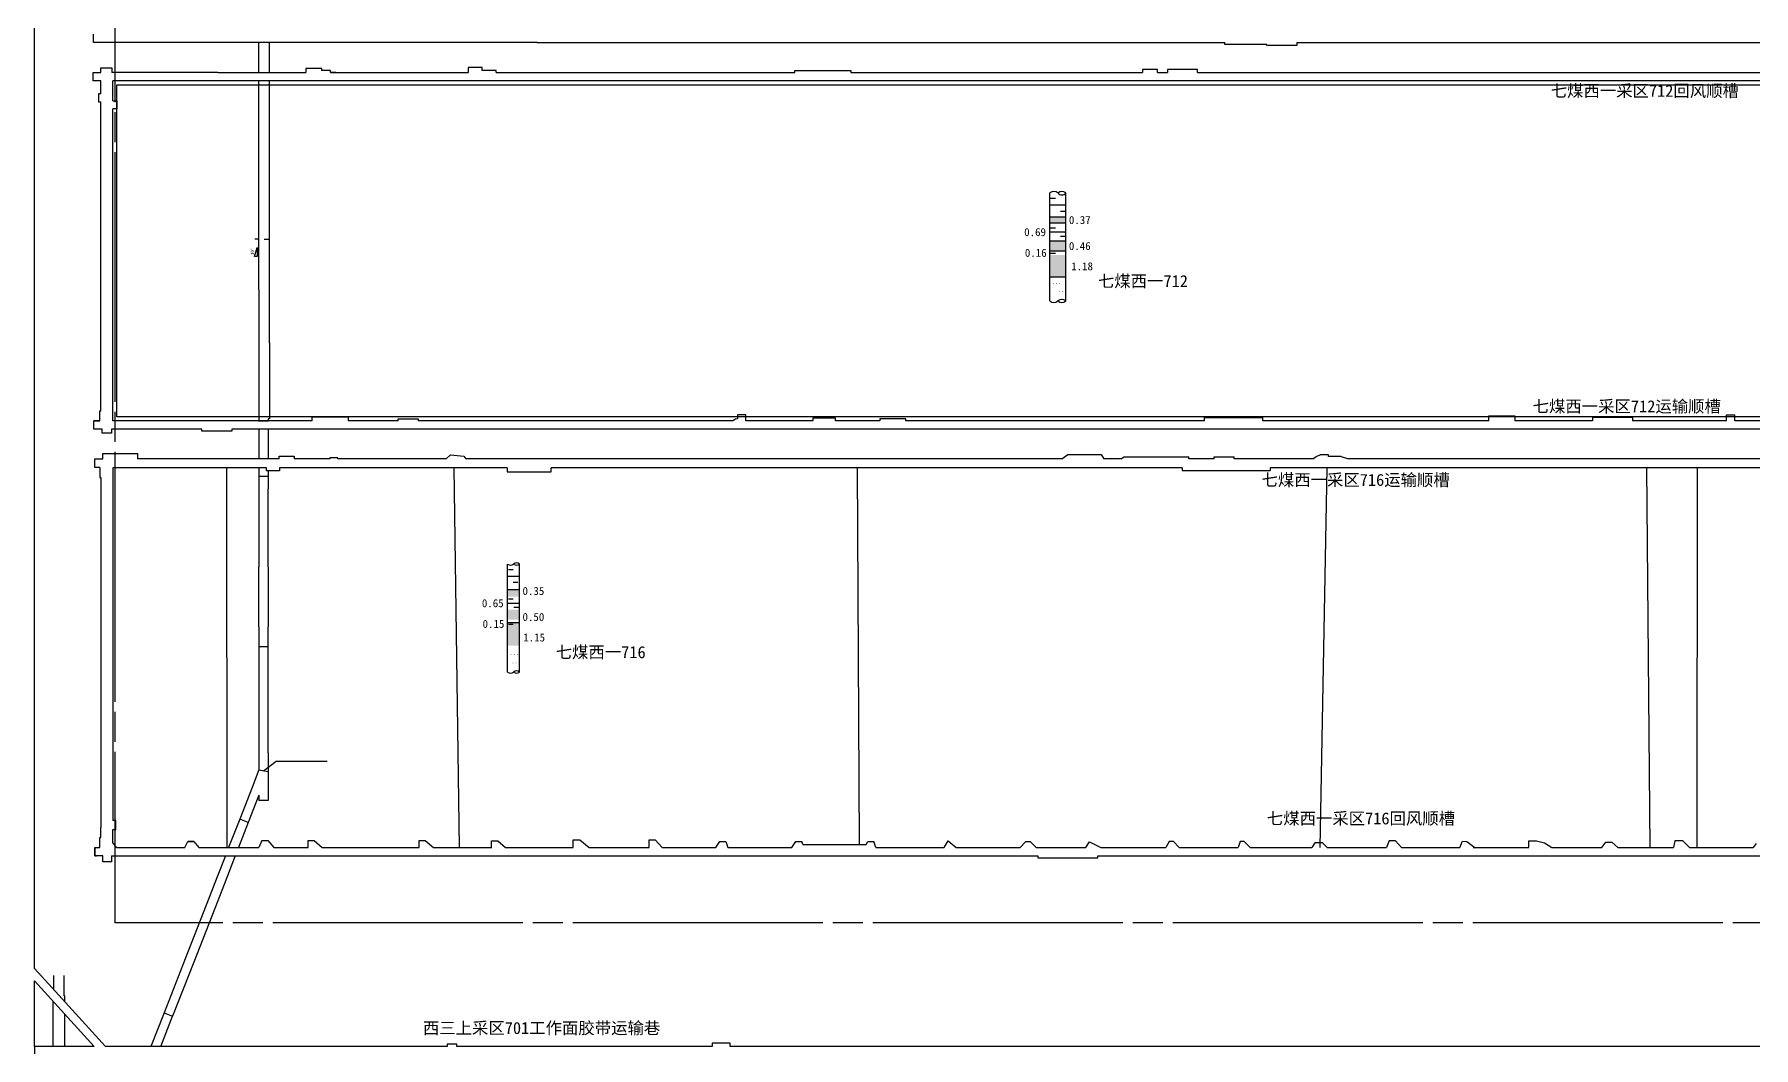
# Model space of a CAD drawing. Header units: millimetres. Extents: x 41513366 to 41522434, y 4590966 to 4600634.
# Drawn here: x 41516860 to 41517719, y 4593861 to 4594367 of the extents above; entities that cross this region are included whole.
import ezdxf

# ---------------------------------------------------------------- set-up
doc = ezdxf.new("R2010")
doc.units = ezdxf.units.MM
for name, pattern in [('ACAD_ISO02W100', [15, 12, -3]), ('SJHD', [10, 8, -2]), ('新采区边界(5K)', [150, 125, -5, 15, -5])]:
    doc.linetypes.add(name, pattern=pattern)
for name, color, linetype, lineweight in [('12-2采区边界线', 7, 'Continuous', 18), ('2016年12煤进尺', 7, 'Continuous', 18), ('7煤工作面小柱状', 6, 'Continuous', 18), ('7煤工作面编号', 7, 'Continuous', 18), ('7煤巷道', 6, 'Continuous', 18), ('7煤巷道名称', 6, 'Continuous', 18), ('岩巷', 30, 'Continuous', 18), ('工作面月末位置', 7, 'Continuous', 18), ('采空区工作面颜色', 6, 'Continuous', 18)]:
    doc.layers.add(name, color=color, linetype=linetype, lineweight=lineweight)
doc.styles.add('正等线体', font='simhei.ttf')

msp = doc.modelspace()

# ---------------------------------------------------------------- hatches: boundary and pattern name
at = {"layer": '7煤工作面小柱状', "lineweight": -3, "ltscale": 2}
h = msp.add_hatch(color=6, dxfattribs=at)
h.paths.add_polyline_path([(41517375.4, 4594275.9964), (41517367.4, 4594275.9964), (41517367.4, 4594272.9964), (41517375.4, 4594272.9964)], flags=0)
h.paths.add_polyline_path([(41517375.4, 4594263.9964), (41517367.4, 4594263.9964), (41517367.4, 4594258.9964), (41517375.4, 4594258.9964)], flags=0)
h.paths.add_polyline_path([(41517375.4, 4594256.9964), (41517367.4, 4594256.9964), (41517367.4, 4594245.9964), (41517375.4, 4594245.9964)], flags=0)
h = msp.add_hatch(color=6, dxfattribs=at)
h.paths.add_polyline_path([(41517102.2868, 4594089.6682), (41517096.2868, 4594089.6682), (41517096.2868, 4594086.1682), (41517102.2868, 4594086.1682)], flags=0)
h.paths.add_polyline_path([(41517102.2868, 4594079.6682), (41517096.2868, 4594079.6682), (41517096.2868, 4594074.6682), (41517102.2868, 4594074.6682)], flags=0)
h.paths.add_polyline_path([(41517102.2868, 4594073.1682), (41517096.2868, 4594073.1682), (41517096.2868, 4594061.6682), (41517102.2868, 4594061.6682)], flags=0)

# ---------------------------------------------------------------- linework, layer by layer
at = {"layer": '12-2采区边界线', "linetype": '新采区边界(5K)', "lineweight": -3}
for points in [[(41516900, 4596408.4962), (41516900, 4593922.9795)], [(41518603.8397, 4595091.2016), (41518603.8397, 4593922.9795), (41516900, 4593922.9795)]]:
    msp.add_lwpolyline(points, dxfattribs=at)
at = {"layer": '2016年12煤进尺', "color": 2, "lineweight": -3, "ltscale": 2}
for p, q in [((41516974.564, 4594264.845), (41516977.193, 4594264.845)), ((41516971.779, 4594174.055), (41516976.593, 4594174.055)), ((41516971.779, 4594146.455), (41516976.593, 4594146.455))]:
    msp.add_line(p, q, dxfattribs=at)
at = {"layer": '2016年12煤进尺', "color": 30, "lineweight": -3, "ltscale": 2}
for p, q in [((41516971.993, 4594061.13), (41516976.593, 4594061.13)), ((41516966.6557, 4593973.1923), (41516962.3713, 4593974.8668))]:
    msp.add_line(p, q, dxfattribs=at)
at = {"layer": '2016年12煤进尺', "color": 3, "lineweight": -3, "ltscale": 2}
msp.add_line((41516971.993, 4593999.4855), (41516976.593, 4593998.6185), dxfattribs=at)
at = {"layer": '2016年12煤进尺', "color": 32, "lineweight": -3, "ltscale": 2}
msp.add_line((41516924.5138, 4593878.0019), (41516928.7983, 4593876.3274), dxfattribs=at)
at = {"layer": '2016年12煤进尺', "color": 4, "lineweight": -3, "ltscale": 2}
msp.add_lwpolyline([(41516974.293, 4593999.052), (41516980.5178, 4594003.8537), (41517006.057, 4594003.8537)], dxfattribs=at)
at = {"layer": '7煤工作面小柱状', "color": 6, "lineweight": -3, "ltscale": 2}
for p, q in [((41517367.7785, 4594285.3395), (41517370.1304, 4594285.3395)), ((41517367.4, 4594281.9964), (41517375.4, 4594281.9964)), ((41517372.6705, 4594278.8548), (41517375.0224, 4594278.8548)), ((41517367.4, 4594275.9964), (41517375.4, 4594275.9964)), ((41517367.4, 4594272.9964), (41517375.4, 4594272.9964)), ((41517367.7785, 4594270.5756), (41517370.1304, 4594270.5756)), ((41517367.4, 4594263.9964), (41517375.4, 4594263.9964)), ((41517372.6705, 4594266.4893), (41517375.0224, 4594266.4893)), ((41517367.4, 4594258.9964), (41517375.4, 4594258.9964)), ((41517367.7785, 4594257.9796), (41517370.1304, 4594257.9796)), ((41517367.4, 4594245.9964), (41517375.4, 4594245.9964)), ((41517096.2868, 4594096.4182), (41517102.2868, 4594096.4182)), ((41517096.6653, 4594099.7612), (41517099.0172, 4594099.7612)), ((41517096.2868, 4594089.6682), (41517102.2868, 4594089.6682)), ((41517099.1055, 4594093.3145), (41517101.4574, 4594093.3145)), ((41517096.6653, 4594084.9973), (41517099.0172, 4594084.9973)), ((41517099.3324, 4594080.9074), (41517101.6843, 4594080.9074)), ((41517096.6653, 4594072.4013), (41517099.0172, 4594072.4013))]:
    msp.add_line(p, q, dxfattribs=at)
for points in [[(41517367.4, 4594233.9964), (41517367.4, 4594287.9964)], [(41517375.4, 4594233.9964), (41517375.4, 4594287.9964)], [(41517096.2868, 4594048.4182), (41517096.2868, 4594102.4182)], [(41517102.2868, 4594048.4182), (41517102.2868, 4594102.4182)]]:
    msp.add_lwpolyline(points, dxfattribs=at)
at = {"layer": '7煤工作面小柱状', "color": 6, "lineweight": -3}
for points in [[(41517367.4, 4594268.4964), (41517375.4, 4594268.4964)], [(41517096.2868, 4594089.6682), (41517102.2868, 4594089.6682)], [(41517096.2868, 4594089.6682), (41517102.2868, 4594089.6682)], [(41517096.2868, 4594082.9182), (41517102.2868, 4594082.9182)], [(41517096.2868, 4594073.1682), (41517102.2868, 4594073.1682)], [(41517096.2868, 4594073.1682), (41517102.2868, 4594073.1682)]]:
    msp.add_lwpolyline(points, dxfattribs=at)
at = {"layer": '7煤工作面小柱状', "color": 6, "lineweight": -3, "ltscale": 2}
for centre, radius, start, end in [((41517369.3902, 4594285.6615), 3.0681, 47.5060131, 130.4425938), ((41517373.4616, 4594285.8825), 2.8569, 48.7036146, 134.4013934), ((41517373.4028, 4594289.5061), 2.5036, 219.2019678, 322.9147652), ((41517369.4, 4594236.4723), 3.1828, 231.0689597, 308.9310403), ((41517373.4, 4594231.8963), 2.9001, 46.3985288, 133.6014712), ((41517373.4, 4594236.3697), 3.1036, 229.8784805, 310.1215195), ((41517097.7868, 4594104.2751), 2.3871, 231.0689597, 308.9310403), ((41517100.7868, 4594100.8431), 2.1751, 46.3985289, 133.6014706), ((41517100.7868, 4594104.1981), 2.3277, 229.8784805, 310.1215201), ((41517097.7868, 4594050.2751), 2.3871, 231.0689597, 308.9310397), ((41517100.7868, 4594046.8431), 2.1751, 46.3985288, 133.6014706), ((41517100.7868, 4594050.1981), 2.3277, 229.8784805, 310.1215195)]:
    msp.add_arc(centre, radius, start, end, dxfattribs=at)
at = {"layer": '7煤巷道', "lineweight": -3}
for p, q in [((41516889.226, 4594363.244), (41516889.226, 4594367.444)), ((41516902.077, 4594363.244), (41516889.226, 4594363.244)), ((41517111.089, 4594363.244), (41516902.077, 4594363.244)), ((41517454.83, 4594362.244), (41517454.83, 4594363.244)), ((41517490.83, 4594363.244), (41517490.83, 4594361.744)), ((41517475.83, 4594362.244), (41517454.83, 4594362.244)), ((41517475.83, 4594361.744), (41517475.83, 4594362.244)), ((41517490.83, 4594361.744), (41517475.83, 4594361.744)), ((41516951.476, 4594348.244), (41516898.5, 4594348.244)), ((41517083.651, 4594350.685), (41517076.651, 4594350.685)), ((41517076.651, 4594350.685), (41517076.651, 4594348.185)), ((41517083.651, 4594349.185), (41517083.651, 4594350.685)), ((41517090.651, 4594349.185), (41517083.651, 4594349.185)), ((41517090.651, 4594348.185), (41517090.651, 4594349.185)), ((41517239.936, 4594348.185), (41517239.936, 4594349.185)), ((41517239.936, 4594349.185), (41517267.936, 4594349.185)), ((41517267.936, 4594349.185), (41517267.936, 4594348.185)), ((41516951.476, 4594344.044), (41516899, 4594344.044)), ((41518221.2385, 4594344.044), (41516951.476, 4594344.044)), ((41517248.935, 4594175.344), (41517248.935, 4594174.044)), ((41517260.235, 4594174.044), (41517260.235, 4594175.344)), ((41517444.769, 4594174.044), (41517444.769, 4594175.744)), ((41517444.769, 4594175.744), (41517473.769, 4594175.744)), ((41517444.769, 4594174.044), (41517444.769, 4594175.744)), ((41517444.769, 4594175.744), (41517473.769, 4594175.744)), ((41517473.769, 4594175.744), (41517473.769, 4594174.044)), ((41517473.769, 4594175.744), (41517473.769, 4594174.044)), ((41517586.834, 4594174.044), (41517586.834, 4594176.544)), ((41517586.834, 4594176.544), (41517599.834, 4594176.544)), ((41517599.834, 4594176.544), (41517599.834, 4594174.044)), ((41517638.6683, 4594175.844), (41517638.6683, 4594174.044)), ((41517638.6683, 4594175.844), (41517658.6683, 4594175.844)), ((41517638.6683, 4594175.844), (41517638.6683, 4594174.044)), ((41517638.6683, 4594175.844), (41517658.6683, 4594175.844)), ((41517658.6683, 4594175.844), (41517658.6683, 4594174.044)), ((41517658.6683, 4594175.844), (41517658.6683, 4594174.044)), ((41517705.644, 4594174.044), (41517705.644, 4594177.044)), ((41517705.644, 4594177.044), (41517709.844, 4594177.044)), ((41517705.644, 4594174.044), (41517705.644, 4594177.044)), ((41517705.644, 4594177.044), (41517709.844, 4594177.044)), ((41517709.844, 4594174.044), (41517709.844, 4594177.044)), ((41517709.844, 4594174.044), (41517709.844, 4594177.044)), ((41516859.705, 4593861.197), (41516859.705, 4593856.397))]:
    msp.add_line(p, q, dxfattribs=at)
for points in [[(41516859.705, 4594367.21), (41516859.705, 4594449.21)], [(41516859.705, 4594291.21), (41516859.705, 4594367.21)], [(41517111.089, 4594363.244), (41517454.83, 4594363.244)], [(41517188.752, 4594363.244), (41517454.83, 4594363.244)], [(41517490.83, 4594363.244), (41517916.878, 4594363.244)], [(41516893, 4594344.044), (41516889.1, 4594344.044), (41516889.1, 4594348.244), (41516893, 4594348.244), (41516893, 4594350.658), (41516898.5, 4594350.658), (41516898.5, 4594348.244)], [(41516951.476, 4594348.244), (41516995.383, 4594348.244)], [(41517003.383, 4594350.244), (41516995.383, 4594350.244), (41516995.383, 4594348.244)], [(41517010.453, 4594348.244), (41517007.683, 4594348.244), (41517007.683, 4594349.244), (41517003.383, 4594349.244), (41517003.383, 4594350.244)], [(41517007.683, 4594348.244), (41517076.651, 4594348.244)], [(41517090.651, 4594348.244), (41517239.936, 4594348.244)], [(41517267.936, 4594348.244), (41517413.678, 4594348.244)], [(41517421.178, 4594348.185), (41517421.178, 4594349.785), (41517413.678, 4594349.785), (41517413.678, 4594348.185)], [(41517421.178, 4594348.244), (41517426.178, 4594348.244)], [(41517441.178, 4594348.185), (41517441.178, 4594349.785), (41517426.178, 4594349.785), (41517426.178, 4594348.185)], [(41517441.178, 4594348.244), (41517738.541, 4594348.244)], [(41516893.0002, 4594337.5897), (41516891.7002, 4594337.5897), (41516891.7002, 4594333.5897), (41516893.0002, 4594333.5897)], [(41516893, 4594342.8279), (41516893, 4594344.044)], [(41516893, 4594337.5897), (41516893, 4594342.8279)], [(41516899, 4594334.044), (41516899, 4594342.8281), (41516899, 4594344.044)], [(41516892.4, 4594174.044), (41516892.4, 4594179.044), (41516893, 4594179.044), (41516893, 4594333.5897)], [(41516899, 4594174.044), (41516899, 4594330.0439)], [(41516899.0004, 4594334.044), (41516901.0004, 4594334.044), (41516901.0004, 4594330.044), (41516899.0005, 4594330.0439)], [(41516859.705, 4594218.21), (41516859.705, 4594291.21)], [(41516859.705, 4594108.2099), (41516859.705, 4594218.21)], [(41516898.193, 4594169.844), (41516898.193, 4594167.844), (41516893.593, 4594167.844), (41516893.593, 4594169.844), (41516889.493, 4594169.844), (41516889.493, 4594174.044), (41516892.4, 4594174.044), (41516889.493, 4594174.044)], [(41516998.627, 4594174.044), (41516899, 4594174.044)], [(41516998.627, 4594174.044), (41516998.627, 4594176.044), (41517016.627, 4594176.044), (41517016.627, 4594174.044)], [(41516998.627, 4594174.044), (41516998.627, 4594175.574)], [(41517041.627, 4594174.044), (41517016.627, 4594174.044)], [(41517041.627, 4594174.044), (41517041.627, 4594175.044), (41517051.627, 4594175.044), (41517051.627, 4594174.044)], [(41517215.465, 4594174.044), (41517215.465, 4594177.044), (41517211.265, 4594177.044), (41517211.265, 4594175.1041), (41517210.265, 4594174.844), (41517208.865, 4594174.044), (41517051.627, 4594174.044)], [(41517211.265, 4594175.1041), (41517210.265, 4594174.844), (41517208.865, 4594174.044)], [(41517211.265, 4594175.1041), (41517210.265, 4594174.844), (41517208.865, 4594174.044)], [(41517215.465, 4594174.044), (41517215.465, 4594177.044), (41517211.265, 4594177.044), (41517211.265, 4594175.1041)], [(41517215.465, 4594174.044), (41517215.465, 4594177.044), (41517211.265, 4594177.044), (41517211.265, 4594175.1041)], [(41517444.769, 4594174.044), (41517295.392, 4594174.044), (41517295.392, 4594175.044), (41517282.392, 4594175.044), (41517282.392, 4594174.044), (41517260.235, 4594174.044), (41517260.235, 4594175.344), (41517248.935, 4594175.344), (41517248.935, 4594174.044), (41517215.465, 4594174.044)], [(41517586.834, 4594174.044), (41517473.769, 4594174.044)], [(41517638.6683, 4594174.044), (41517599.834, 4594174.044)], [(41517705.644, 4594174.044), (41517658.6683, 4594174.044)], [(41517831.898, 4594174.044), (41517709.844, 4594174.044)], [(41516943.3488, 4594169.844), (41516898.193, 4594169.844)], [(41518018.479, 4594169.844), (41516958.3488, 4594169.844), (41516958.3488, 4594168.844), (41516943.3488, 4594168.844), (41516943.3488, 4594169.844)], [(41516892.4, 4594150.794), (41516890, 4594150.794), (41516890, 4594154.994), (41516893, 4594154.994), (41516893.8823, 4594154.994), (41516893.8823, 4594157.706), (41516911.1823, 4594157.706), (41516911.1823, 4594154.994)], [(41516982.032, 4594154.994), (41516982.032, 4594156.445), (41516989.532, 4594156.445), (41516989.532, 4594154.994)], [(41517065.5173, 4594154.994), (41517067.8173, 4594157.045)], [(41517067.8173, 4594157.045), (41517074.3742, 4594156.4578)], [(41517074.383, 4594156.445), (41517075.383, 4594154.994)], [(41517373.372, 4594154.994), (41517376.372, 4594157.177)], [(41517376.372, 4594157.177), (41517393.072, 4594157.177)], [(41517393.072, 4594157.177), (41517394.372, 4594154.994)], [(41517498.8563, 4594154.994), (41517500.4563, 4594156.294), (41517502.4563, 4594157.094)], [(41517506.7563, 4594157.094), (41517502.4563, 4594157.094)], [(41517506.7563, 4594156.244), (41517506.7563, 4594157.094)], [(41517512.9563, 4594156.244), (41517506.7563, 4594156.244)], [(41517512.9563, 4594156.244), (41517516.6563, 4594154.994)], [(41516892.4, 4594150.794), (41516892.4, 4594150.494)], [(41516892.4, 4594150.494), (41516892.4, 4594145.794), (41516893, 4594145.794)], [(41516932.172, 4594150.494), (41516899, 4594150.494)], [(41516899, 4594150.494), (41516899, 4594114.643)], [(41516932.172, 4594154.994), (41516911.1823, 4594154.994)], [(41516959.1721, 4594154.994), (41516932.172, 4594154.994)], [(41516959.1721, 4594150.494), (41516932.172, 4594150.494)], [(41516982.032, 4594154.994), (41516959.1721, 4594154.994)], [(41516975.786, 4594150.494), (41516959.1721, 4594150.494)], [(41516982.286, 4594150.4938), (41516982.286, 4594148.9938), (41516975.786, 4594148.9938), (41516975.786, 4594150.4938)], [(41517045.176, 4594150.494), (41516994.173, 4594150.494), (41516982.286, 4594150.494)], [(41517007.383, 4594154.994), (41516994.173, 4594154.994), (41516989.532, 4594154.994)], [(41517011.383, 4594154.994), (41517011.383, 4594155.6127), (41517007.383, 4594155.6127), (41517007.383, 4594154.994)], [(41517045.176, 4594154.994), (41517011.383, 4594154.994)], [(41517065.5173, 4594154.994), (41517045.176, 4594154.994)], [(41517096.149, 4594150.494), (41517045.176, 4594150.494)], [(41517101.176, 4594154.994), (41517075.383, 4594154.994)], [(41517096.149, 4594150.4938), (41517096.149, 4594148.4938), (41517118.149, 4594148.4938), (41517118.149, 4594150.4938)], [(41517161.181, 4594154.994), (41517101.176, 4594154.994)], [(41517161.181, 4594150.494), (41517118.149, 4594150.494)], [(41517205.182, 4594154.994), (41517161.181, 4594154.994)], [(41517205.182, 4594150.494), (41517161.181, 4594150.494)], [(41517265.182, 4594154.994), (41517205.182, 4594154.994)], [(41517265.182, 4594150.494), (41517205.182, 4594150.494)], [(41517322.182, 4594154.994), (41517265.182, 4594154.994)], [(41517322.182, 4594150.494), (41517265.182, 4594150.494)], [(41517373.372, 4594154.994), (41517322.182, 4594154.994)], [(41517390.181, 4594150.494), (41517322.182, 4594150.494)], [(41517433.581, 4594150.494), (41517390.181, 4594150.494)], [(41517402.872, 4594154.994), (41517394.372, 4594154.994)], [(41517402.872, 4594154.994), (41517394.372, 4594154.994)], [(41517402.872, 4594154.994), (41517404.572, 4594155.994)], [(41517404.572, 4594155.994), (41517436.872, 4594155.994)], [(41517433.581, 4594150.4939), (41517433.581, 4594149.178)], [(41517433.581, 4594149.178), (41517477.581, 4594149.178)], [(41517436.872, 4594154.994), (41517436.872, 4594155.994)], [(41517449.581, 4594154.994), (41517436.872, 4594154.994)], [(41517449.581, 4594154.994), (41517436.872, 4594154.994)], [(41517449.581, 4594154.9939), (41517449.581, 4594155.9939)], [(41517449.581, 4594155.9939), (41517459.581, 4594155.9939)], [(41517449.581, 4594154.9939), (41517449.581, 4594155.9939)], [(41517459.581, 4594154.9939), (41517459.581, 4594155.9939)], [(41517461.182, 4594154.994), (41517459.581, 4594154.994)], [(41517498.8563, 4594154.994), (41517461.182, 4594154.994)], [(41517527.1831, 4594150.494), (41517477.581, 4594150.494)], [(41517477.581, 4594150.4939), (41517477.581, 4594149.178)], [(41517527.1831, 4594154.994), (41517516.6563, 4594154.994)], [(41517589.183, 4594154.994), (41517527.1831, 4594154.994)], [(41517589.183, 4594150.494), (41517527.1831, 4594150.494)], [(41517640.87, 4594154.994), (41517589.183, 4594154.994)], [(41517640.87, 4594150.494), (41517589.183, 4594150.494)], [(41517702.87, 4594154.994), (41517640.87, 4594154.994)], [(41517702.87, 4594150.494), (41517640.87, 4594150.494)], [(41517732.8537, 4594154.994), (41517702.87, 4594154.994)], [(41517732.8537, 4594150.494), (41517702.87, 4594150.494)], [(41516893, 4594145.794), (41516893, 4594114.643)], [(41516893, 4594114.643), (41516893, 4594084.643)], [(41516899, 4594114.643), (41516899, 4594084.643)], [(41516859.705, 4594031.209), (41516859.705, 4594108.2099)], [(41516893, 4594084.643), (41516893, 4594042.643)], [(41516899, 4594084.643), (41516899, 4594042.643)], [(41516893, 4594042.643), (41516893, 4594014.643)], [(41516899, 4594042.643), (41516899, 4594014.643)], [(41516859.705, 4593956.2086), (41516859.705, 4594031.209)], [(41516893, 4594014.643), (41516893, 4593992.643)], [(41516899, 4594014.643), (41516899, 4593992.643)], [(41516893, 4593992.643), (41516893, 4593970.6428)], [(41516899, 4593992.643), (41516899, 4593974.253)], [(41516898.333, 4593956.444), (41516898.333, 4593953.444), (41516895.933, 4593953.444), (41516893.933, 4593953.444), (41516893.933, 4593956.444), (41516890, 4593956.444), (41516890, 4593960.644), (41516892.5, 4593960.644), (41516892.5, 4593965.644), (41516893, 4593965.644), (41516893, 4593970.6428)], [(41516900.7356, 4593960.644), (41516899, 4593963.2019), (41516899, 4593969.753), (41516900.5, 4593969.753), (41516900.5, 4593974.253), (41516899, 4593974.253)], [(41516890, 4593960.644), (41516890, 4593956.444), (41516890.8, 4593956.444)], [(41516900.7356, 4593960.644), (41516934.89, 4593960.644), (41516936.39, 4593963.644), (41516939.49, 4593963.644), (41516941.89, 4593960.644), (41516968.121, 4593960.644)], [(41516939.49, 4593963.644), (41516936.39, 4593963.644)], [(41516968.121, 4593960.644), (41516971.89, 4593960.644)], [(41516973.39, 4593964.144), (41516971.89, 4593960.644)], [(41516973.39, 4593964.144), (41516976.49, 4593964.144)], [(41516973.39, 4593964.144), (41516976.49, 4593964.144), (41516979.39, 4593960.644)], [(41516979.39, 4593960.644), (41516985.126, 4593960.644)], [(41516985.126, 4593960.644), (41516996.546, 4593960.644)], [(41516996.546, 4593960.644), (41516996.546, 4593964.144)], [(41516996.546, 4593964.144), (41516999.546, 4593964.144), (41517003.546, 4593960.644)], [(41517003.546, 4593960.644), (41517052.0798, 4593960.644)], [(41517052.0798, 4593960.644), (41517052.0798, 4593964.144)], [(41517052.0798, 4593964.144), (41517055.0798, 4593964.144), (41517059.2798, 4593960.644)], [(41517059.2798, 4593960.644), (41517086.125, 4593960.644)], [(41517086.125, 4593960.644), (41517088.3421, 4593960.644)], [(41517088.246, 4593960.644), (41517088.246, 4593963.944)], [(41517088.246, 4593963.944), (41517091.346, 4593963.944), (41517095.246, 4593960.644)], [(41517095.246, 4593960.644), (41517129.1277, 4593960.644)], [(41517129.1277, 4593960.644), (41517129.1277, 4593964.444)], [(41517129.1277, 4593964.444), (41517132.3277, 4593964.444), (41517137.1277, 4593960.644)], [(41517137.1277, 4593960.644), (41517140.125, 4593960.644)], [(41517140.125, 4593960.644), (41517167.095, 4593960.644)], [(41517167.095, 4593960.644), (41517167.095, 4593964.444)], [(41517167.095, 4593964.444), (41517170.095, 4593964.444)], [(41517170.095, 4593964.444), (41517173.595, 4593960.644)], [(41517173.595, 4593960.644), (41517195.125, 4593960.644)], [(41517195.125, 4593960.644), (41517200.4307, 4593960.644)], [(41517200.4307, 4593960.644), (41517202.4307, 4593963.644)], [(41517202.4307, 4593963.644), (41517205.4307, 4593963.644)], [(41517205.4307, 4593963.644), (41517206.4307, 4593960.644)], [(41517206.4307, 4593960.644), (41517238.4307, 4593960.644)], [(41517238.4307, 4593960.644), (41517240.4307, 4593963.644)], [(41517240.4307, 4593963.644), (41517243.4307, 4593963.644)], [(41517243.8974, 4593962.244), (41517243.4307, 4593963.644)], [(41517243.8974, 4593962.244), (41517275.4974, 4593962.244)], [(41517275.4974, 4593962.244), (41517276.4307, 4593963.644)], [(41517276.4307, 4593963.644), (41517279.4307, 4593963.644)], [(41517280.4307, 4593960.644), (41517279.4307, 4593963.644)], [(41517280.4307, 4593960.644), (41517300.124, 4593960.644)], [(41517300.124, 4593960.644), (41517314.544, 4593960.644)], [(41517314.544, 4593960.644), (41517316.544, 4593963.944), (41517320.544, 4593960.644)], [(41517320.544, 4593960.644), (41517352.544, 4593960.644)], [(41517355.294, 4593963.444), (41517352.544, 4593960.644)], [(41517357.794, 4593963.444), (41517355.294, 4593963.444)], [(41517357.794, 4593963.444), (41517360.544, 4593960.644)], [(41517360.544, 4593960.644), (41517385.315, 4593960.644)], [(41517385.315, 4593960.644), (41517387.2565, 4593963.5562)], [(41517387.2565, 4593963.5562), (41517392.815, 4593960.644)], [(41517392.815, 4593960.644), (41517425.415, 4593960.644)], [(41517427.015, 4593963.644), (41517425.415, 4593960.644)], [(41517429.215, 4593963.644), (41517427.015, 4593963.644)], [(41517429.215, 4593963.644), (41517432.115, 4593960.644)], [(41517432.115, 4593960.644), (41517434.115, 4593960.644)], [(41517434.115, 4593960.644), (41517461.515, 4593960.644)], [(41517462.515, 4593963.644), (41517461.515, 4593960.644)], [(41517464.515, 4593963.644), (41517462.515, 4593963.644)], [(41517464.515, 4593963.644), (41517467.515, 4593960.644)], [(41517467.515, 4593960.644), (41517498.3715, 4593960.644)], [(41517503.6715, 4593962.994), (41517499.8715, 4593962.994), (41517498.3715, 4593960.644)], [(41517503.6715, 4593962.994), (41517505.9715, 4593960.644)], [(41517505.9715, 4593960.644), (41517524.118, 4593960.644)], [(41517524.118, 4593960.644), (41517535.651, 4593960.644)], [(41517543.151, 4593960.644), (41517540.151, 4593963.9456), (41517537.051, 4593963.944), (41517535.651, 4593960.644)], [(41517543.151, 4593960.644), (41517572.318, 4593960.644)], [(41517572.318, 4593960.644), (41517573.618, 4593963.8508), (41517575.8177, 4593963.6503)], [(41517575.8177, 4593963.6503), (41517579.818, 4593960.644)], [(41517579.1011, 4593960.644), (41517579.118, 4593960.644)], [(41517579.118, 4593960.644), (41517606.818, 4593960.644)], [(41517606.818, 4593960.644), (41517606.818, 4593963.944)], [(41517606.818, 4593963.944), (41517610.718, 4593963.944)], [(41517606.818, 4593963.944), (41517610.718, 4593963.944)], [(41517610.718, 4593963.944), (41517614.718, 4593962.944), (41517618.318, 4593960.644)], [(41517618.318, 4593960.644), (41517643.418, 4593960.644)], [(41517643.418, 4593960.644), (41517645.2801, 4593963.344)], [(41517645.2801, 4593963.344), (41517648.418, 4593963.344)], [(41517648.418, 4593963.344), (41517651.418, 4593960.644)], [(41517651.418, 4593960.644), (41517679.1878, 4593960.644)], [(41517679.7878, 4593963.944), (41517679.1878, 4593960.644)], [(41517683.7878, 4593963.944), (41517679.7878, 4593963.944)], [(41517683.7878, 4593963.944), (41517687.1878, 4593960.644)], [(41517687.1878, 4593960.644), (41517719.054, 4593960.644)], [(41517720.554, 4593962.644), (41517719.054, 4593960.644)], [(41516859.705, 4593900.1563), (41516859.705, 4593956.2086)], [(41516898.333, 4593956.444), (41516968.121, 4593956.444)], [(41516968.121, 4593956.444), (41516985.126, 4593956.444)], [(41516985.126, 4593956.444), (41517086.125, 4593956.444)], [(41517086.125, 4593956.444), (41517140.125, 4593956.444)], [(41517140.125, 4593956.444), (41517195.125, 4593956.444)], [(41517195.125, 4593956.444), (41517250.124, 4593956.444)], [(41517250.124, 4593956.444), (41517300.124, 4593956.444)], [(41517300.124, 4593956.444), (41517359.125, 4593956.444)], [(41517359.125, 4593956.444), (41517361.315, 4593956.444)], [(41517361.315, 4593956.444), (41517361.315, 4593955.444), (41517391.315, 4593955.444), (41517391.315, 4593956.444)], [(41517391.315, 4593956.444), (41517434.115, 4593956.444)], [(41517434.115, 4593956.444), (41517464.121, 4593956.444)], [(41517464.121, 4593956.444), (41517524.118, 4593956.444)], [(41517524.118, 4593956.444), (41517579.118, 4593956.444)], [(41517579.118, 4593956.444), (41517644.04, 4593956.444)], [(41517644.04, 4593956.444), (41517726.036, 4593956.444)], [(41516859.705, 4593900.1563), (41516868.5684, 4593890.4292), (41516895.2052, 4593861.197)], [(41516889.523, 4593861.197), (41516883.9381, 4593861.197), (41516859.705, 4593861.197), (41516859.705, 4593893.9205)], [(41516859.705, 4593893.9205), (41516889.523, 4593861.197)], [(41517787.6508, 4593878.6915), (41517756.2047, 4593861.197), (41517740.8941, 4593861.197), (41517714.894, 4593861.197), (41517683.894, 4593861.197), (41517638.894, 4593861.197), (41517569.8921, 4593861.197)], [(41517054.9509, 4593861.197), (41516955.944, 4593861.197), (41516895.2052, 4593861.197)], [(41517066.144, 4593861.197), (41517054.9509, 4593861.197)], [(41517070.944, 4593861.197), (41517070.944, 4593862.297), (41517066.144, 4593862.297), (41517066.144, 4593861.197)], [(41517129.888, 4593861.197), (41517070.944, 4593861.197)], [(41517198.608, 4593861.197), (41517129.888, 4593861.197)], [(41517207.608, 4593861.197), (41517207.608, 4593862.797), (41517198.608, 4593862.797), (41517198.608, 4593861.197)], [(41517233.4724, 4593861.197), (41517207.608, 4593861.197)], [(41517297.892, 4593861.197), (41517210.892, 4593861.197)], [(41517569.8921, 4593861.197), (41517481.0216, 4593861.197), (41517405.892, 4593861.197), (41517297.892, 4593861.197)]]:
    msp.add_lwpolyline(points, dxfattribs=at)
at = {"layer": '岩巷', "lineweight": -3}
for p, q in [((41516971.993, 4594264.845), (41516969.993, 4594264.845)), ((41516971.993, 4594239.645), (41516971.993, 4594213.06)), ((41516977.193, 4594213.06), (41516977.193, 4594239.645)), ((41516971.993, 4594213.06), (41516971.993, 4594203.212)), ((41516977.193, 4594213.06), (41516977.193, 4594203.212)), ((41516971.993, 4594203.212), (41516971.993, 4594181.375)), ((41516977.193, 4594203.212), (41516977.193, 4594181.375)), ((41516971.993, 4594181.375), (41516971.993, 4594175.13)), ((41516971.993, 4594175.13), (41516971.993, 4594174.044)), ((41516977.193, 4594175.13), (41516976.593, 4594175.13)), ((41516976.593, 4594175.13), (41516976.593, 4594174.044)), ((41516977.193, 4594181.375), (41516977.193, 4594175.13)), ((41516971.993, 4594169.844), (41516971.993, 4594155.059)), ((41516976.593, 4594169.844), (41516976.593, 4594155.059)), ((41516971.993, 4594155.059), (41516971.993, 4594154.994)), ((41516971.993, 4594150.494), (41516971.993, 4594140.059)), ((41516976.593, 4594155.059), (41516976.593, 4594154.994)), ((41516976.593, 4594148.9938), (41516976.593, 4594140.059)), ((41516971.993, 4594140.059), (41516971.993, 4594101.06)), ((41516976.593, 4594101.06), (41516976.593, 4594140.059)), ((41516971.993, 4594071.06), (41516971.993, 4594101.06)), ((41516976.593, 4594101.06), (41516976.593, 4594071.06)), ((41516971.993, 4594071.06), (41516971.993, 4594061.13)), ((41516976.593, 4594061.13), (41516976.593, 4594071.06)), ((41516971.993, 4594061.13), (41516971.993, 4594040.059)), ((41516976.593, 4594040.059), (41516976.593, 4594061.13)), ((41516971.993, 4594040.059), (41516971.993, 4594008.06)), ((41516976.593, 4594008.06), (41516976.593, 4594040.059)), ((41516971.993, 4594008.06), (41516971.993, 4593999.511)), ((41516976.593, 4594008.059), (41516976.593, 4593998.6185)), ((41516971.993, 4593999.4855), (41516968.5593, 4593990.6999)), ((41516976.593, 4593998.6185), (41516976.593, 4593984.181)), ((41516968.5593, 4593990.6999), (41516962.3713, 4593974.8668)), ((41516971.993, 4593986.8486), (41516966.6557, 4593973.1923)), ((41516962.3713, 4593974.8668), (41516956.8127, 4593960.644)), ((41516966.6557, 4593973.1923), (41516961.7515, 4593960.644)), ((41516955.1712, 4593956.444), (41516951.0869, 4593945.9936)), ((41516960.11, 4593956.444), (41516955.3713, 4593944.3191)), ((41516951.0869, 4593945.9936), (41516947.0827, 4593935.7483)), ((41516955.3713, 4593944.3191), (41516951.3671, 4593934.0738)), ((41516947.0827, 4593935.7483), (41516935.0703, 4593905.0123)), ((41516951.3671, 4593934.0738), (41516939.3547, 4593903.3378)), ((41516935.0703, 4593905.0123), (41516924.5138, 4593878.0019)), ((41516939.3547, 4593903.3378), (41516928.7983, 4593876.3274)), ((41516924.5138, 4593878.0019), (41516917.946, 4593861.197)), ((41516922.8849, 4593861.197), (41516928.7983, 4593876.3274))]:
    msp.add_line(p, q, dxfattribs=at)
at = {"layer": '岩巷', "color": 3, "linetype": 'ACAD_ISO02W100', "lineweight": -3, "ltscale": 0.3}
msp.add_line((41516971.993, 4593999.511), (41516971.993, 4593999.4855), dxfattribs=at)
at = {"layer": '岩巷', "lineweight": -3}
for points in [[(41516971.993, 4594355.38), (41516971.993, 4594363.244)], [(41516977.193, 4594355.38), (41516977.193, 4594363.244)], [(41516971.993, 4594348.244), (41516971.993, 4594355.38)], [(41516977.193, 4594348.244), (41516977.193, 4594355.38)], [(41516971.993, 4594329.38), (41516971.993, 4594344.044)], [(41516977.193, 4594329.38), (41516977.193, 4594344.044)], [(41516971.993, 4594239.645), (41516971.993, 4594329.38)], [(41516977.193, 4594239.645), (41516977.193, 4594329.38)], [(41516971.043, 4594260.7316), (41516971.043, 4594256.2857), (41516969.8225, 4594256.2724), (41516971.043, 4594260.7316)], [(41516971.993, 4593986.8486), (41516971.993, 4593984.181)], [(41516976.593, 4593984.181), (41516971.993, 4593984.181)], [(41516869.405, 4593889.586), (41516869.405, 4593896.723)], [(41516874.905, 4593883.4752), (41516874.905, 4593886.489), (41516874.605, 4593886.489), (41516874.605, 4593896.723)], [(41516869.105, 4593861.197), (41516869.105, 4593883.6045)], [(41516874.905, 4593861.197), (41516874.905, 4593877.2394)]]:
    msp.add_lwpolyline(points, dxfattribs=at)
at = {"layer": '工作面月末位置', "color": 20, "lineweight": -3, "ltscale": 0.5}
for points in [[(41516955.7752, 4594150.4938), (41516955.9064, 4593960.644)], [(41517069.4586, 4594150.4938), (41517072.0189, 4593960.644)], [(41517272.2398, 4593962.266), (41517271.2511, 4594150.5158)], [(41517505.8, 4594150.4939), (41517502.4123, 4593960.644)], [(41517667.4882, 4593960.675), (41517665.8286, 4594150.5249)], [(41517690.9473, 4593960.6995), (41517691.1696, 4594150.5249)]]:
    msp.add_lwpolyline(points, dxfattribs=at)
at = {"layer": '采空区工作面颜色', "color": 241, "lineweight": -3}
for points in [[(41516900.9984, 4594176.044), (41516901.0059, 4594342.044)], [(41516901.0059, 4594342.044), (41518026.6485, 4594342.044), (41518022.3974, 4594176.044), (41516900.9984, 4594176.044)]]:
    msp.add_lwpolyline(points, dxfattribs=at)

# ---------------------------------------------------------------- texts
at = {"layer": '7煤工作面小柱状', "color": 6, "lineweight": -3, "ltscale": 2, "attachment_point": 1, "style": '正等线体'}
for s, insert, char_height, width in [('0.37', (41517376.911, 4594276.4792), 4, 15.345433), ('0.69', (41517354.5528, 4594270.4279), 4, 10.988764), ('0.16', (41517354.9036, 4594260.0831), 4, 11.191011), ('0.46', (41517376.911, 4594263.4792), 4, 15.345433), ('1.18', (41517378.0705, 4594253.3326), 4, 15.345433), ('...', (41517368.3596, 4594244.4953), 2, 26.131101), ('...', (41517371.5217, 4594240.529), 2, 26.131101), ('0.35', (41517103.7546, 4594090.9631), 4, 15.345433), ('0.65', (41517083.4396, 4594084.8497), 4, 11.011236), ('0.15', (41517083.7904, 4594074.5048), 4, 11.011236), ('0.50', (41517103.7546, 4594077.9631), 4, 15.345433), ('1.15', (41517104.1171, 4594067.7178), 4, 15.345433), ('...', (41517097.2464, 4594058.9171), 2, 26.131101), ('...', (41517098.1698, 4594054.8384), 2, 26.131101)]:
    msp.add_mtext(s, dxfattribs=dict(at, insert=insert, char_height=char_height, width=width))
at = {"layer": '7煤工作面编号', "color": 6, "linetype": 'SJHD', "lineweight": -3, "char_height": 6, "width": 234.47629, "attachment_point": 8, "style": '正等线体'}
for s, insert in [('{\\fSimSun|b0|i0|c134|p49;七煤西一712}', (41517413.94, 4594240.2911)), ('{\\fSimSun|b0|i0|c134|p49;七煤西一716}', (41517142.8268, 4594054.7129))]:
    msp.add_mtext(s, dxfattribs=dict(at, insert=insert))
at = {"layer": '7煤巷道名称', "lineweight": -3, "char_height": 6, "width": 154.029252, "attachment_point": 1, "style": '正等线体'}
for s, insert in [('七煤西一采区712回风顺槽', (41517617.7973, 4594342.0972)), ('七煤西一采区712运输顺槽', (41517608.7699, 4594184.3178)), ('七煤西一采区716运输顺槽', (41517473.2118, 4594147.5246)), ('七煤西一采区716回风顺槽', (41517475.8686, 4593978.2239)), ('西三上采区701工作面胶带运输巷', (41517053.9552, 4593873.3966))]:
    msp.add_mtext(s, dxfattribs=dict(at, insert=insert))
at = {"layer": '岩巷', "lineweight": -3, "insert": (41516967.8135, 4594257.0023), "char_height": 1.5625, "width": 31.840331, "attachment_point": 1, "rotation": 89.2462652, "style": '正等线体'}
msp.add_mtext('10%%D', dxfattribs=at)

doc.saveas('drawing.dxf')
